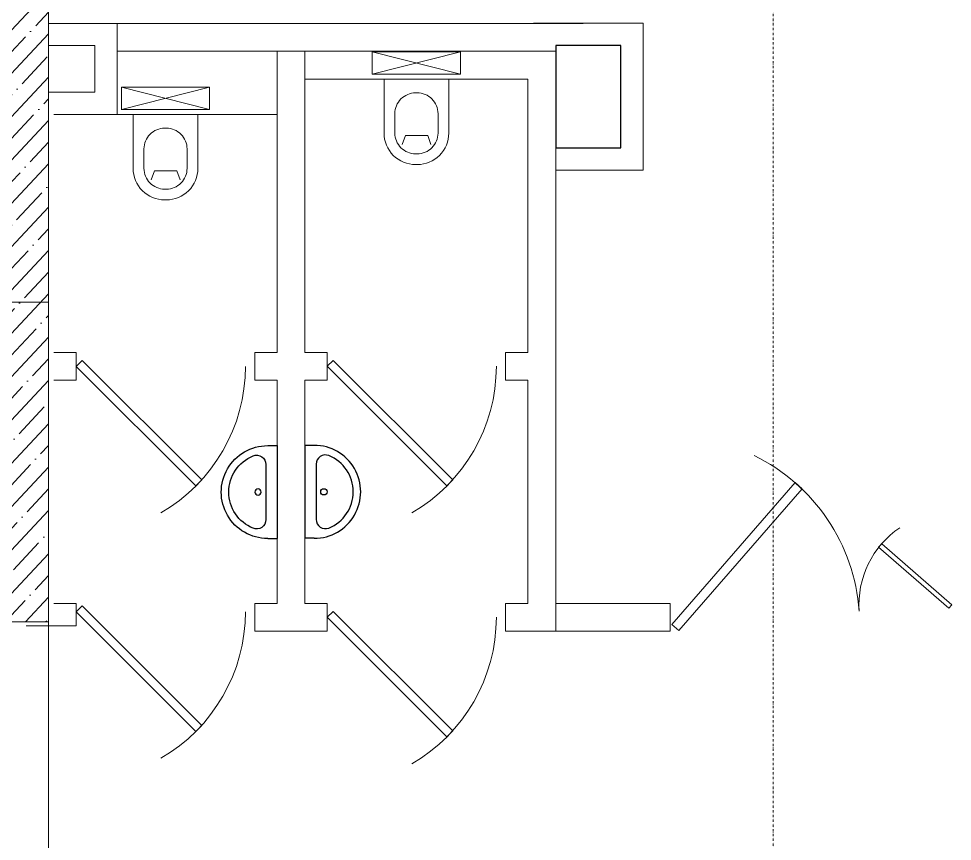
# Model space of a CAD drawing. Header units: millimetres. Extents: x -798 to 124478, y -405 to 121556.
# Drawn here: x 16618 to 21641, y 87449 to 91874 of the extents above; entities that cross this region are included whole.
import ezdxf

# ---------------------------------------------------------------- set-up
doc = ezdxf.new("R2010")
doc.units = ezdxf.units.MM
doc.linetypes.add('CENTER', pattern=[2, 1.25, -0.25, 0.25, -0.25])
doc.linetypes.add('Strichpunkt', pattern=[25.4, 12.7, -6.35, 0, -6.35])
for name, color, linetype, lineweight in [('A-AXES', 40, 'CENTER', 5), ('A-Hatch', 253, 'Continuous', 9), ('A-WALL-BRC', 30, 'Continuous', 13), ('A-WALL-BRCK', 5, 'Continuous', 9), ('A-WALL-CONC', 4, 'Continuous', 13), ('concreet', 5, 'Continuous', 15), ('TC-EQUIPMENT', 251, 'Continuous', 0)]:
    doc.layers.add(name, color=color, linetype=linetype, lineweight=lineweight)
doc.layers.add('A-STAIRS', color=31, linetype='Continuous')
doc.layers.add('A-ЭСКИЗ', color=250, linetype='Continuous')

# ---------------------------------------------------------------- blocks, each defined once
blk = doc.blocks.new('DOOR151')
at = {"layer": 'A-WALL-CONC', "ltscale": 4}
for points in [[(-1510, 0), (-1156.4, -353.6), (-1138.8, -335.9), (-1492.3, 17.7)], [(0, 0), (-714.2, -714.2), (-749.9, -678.5), (-35.7, 35.7)]]:
    blk.add_lwpolyline(points, close=True, dxfattribs=at)
for centre, radius, start, end in [((-1510, 0), 500, 300, 0), ((0, 0), 1010, 180, 240)]:
    blk.add_arc(centre, radius, start, end, dxfattribs=at)
blk = doc.blocks.new('UM')
at = {"linetype": 'Continuous'}
for p, q in [((101.7, 60), (398.3, 60)), ((0, 50), (0, 0)), ((0, 0), (500, 0)), ((500, 50), (500, 0))]:
    blk.add_line(p, q, dxfattribs=at)
blk.add_circle((250, 102), 16.9, dxfattribs=at)
for centre, radius, start, end in [((250, 50), 250, 360, 180), ((250, 50), 210, 22.0243, 157.9757), ((101.7, 110), 50, 157.9757, 270), ((398.3, 110), 50, 270, 22.0243)]:
    blk.add_arc(centre, radius, start, end, dxfattribs=at)
blk = doc.blocks.new('ooooooooi')
at = {"layer": 'TC-EQUIPMENT'}
for p, q in [((1480648.6, -1927232.4), (1480648.6, -1926757.4)), ((1480675.6, -1927169.2), (1480675.6, -1926820.7)), ((1480648.6, -1927231), (1480648.6, -1927233.8))]:
    blk.add_line(p, q, dxfattribs=at)
blk.add_lwpolyline([(1480528.6, -1926757.4), (1480648.6, -1926757.4), (1480528.6, -1927232.4), (1480528.6, -1926757.4), (1480648.6, -1927232.4), (1480528.6, -1927232.4)], close=True, dxfattribs=at)
blk.add_lwpolyline([(1480675.6, -1927169.2), (1480965.6, -1927169.2, 0.414214), (1481135.6, -1926999.2), (1481135.6, -1926990.7, 0.414214), (1480965.6, -1926820.7), (1480675.6, -1926820.7)], format="xyb", dxfattribs=at)
blk.add_lwpolyline([(1480749.8, -1926990.7), (1480749.8, -1926999.2, 0.414214), (1480861.6, -1927111), (1480965.6, -1927111, 0.414214), (1481077.4, -1926999.2), (1481077.4, -1926990.7, 0.414214), (1480965.6, -1926878.8), (1480861.6, -1926878.8, 0.414214)], format="xyb", close=True, dxfattribs=at)
blk.add_lwpolyline([(1481027, -1926916.8), (1480978.7, -1926933.9), (1480978.7, -1927054.4), (1481027, -1927071.5)], dxfattribs=at)
blk = doc.blocks.new('оси 2')
at = {"layer": 'A-AXES', "linetype": 'Strichpunkt', "transparency": 33554687}
blk.add_line((2180096.7, -2332747.9), (2180096.7, -2402262.2), dxfattribs=at)

msp = doc.modelspace()

# ---------------------------------------------------------------- hatches: boundary and pattern name
at = {"layer": 'A-Hatch'}
h = msp.add_hatch(dxfattribs=at)
h.set_pattern_fill('ANSI35', color=256, scale=25, angle=-177.9339, style=0)
h.set_pattern_definition([(227.066067, (-92934.37, -575688.18), (116.227165, -108.13329), []), (227.066067, (-93046.55, -575692.23), (116.227165, -108.13329), [198.4375, -39.6875, 0, -39.6875])])
h.paths.add_polyline_path([(16777.6, 95698.6), (16777.6, 88628.6), (16577.7, 88628.6), (16577.6, 95498.6), (12277.6, 95498.6), (12277.6, 94148.6), (12077.6, 94148.6), (12077.6, 95698.3)])

# ---------------------------------------------------------------- linework, layer by layer
at = {"layer": 'A-WALL-BRCK'}
for p, q in [((16902.6, 91848.5), (19655.3, 91848.5)), ((19507.6, 88578.6), (19507.6, 91728.6)), ((17147.6, 91698.5), (19507.6, 91698.5)), ((18007.6, 90078.5), (18007.6, 91698.5)), ((18157.6, 90078.6), (18157.6, 91698.5)), ((19357.6, 91548.5), (18157.6, 91548.5)), ((19357.6, 90078.6), (19357.6, 91548.5)), ((18007.6, 91358.5), (16807.6, 91358.5)), ((16807.6, 90078.5), (16927.6, 90078.5)), ((16927.6, 90078.5), (16927.6, 89928.5)), ((17887.6, 90078.5), (18007.6, 90078.5)), ((17887.6, 90078.5), (17887.6, 89928.5)), ((18157.6, 90078.6), (18277.6, 90078.6)), ((18277.6, 90078.6), (18277.6, 89928.6)), ((19237.6, 90078.6), (19357.6, 90078.6)), ((19237.6, 90078.6), (19237.6, 89928.6)), ((16927.6, 89928.5), (16807.6, 89928.5)), ((18007.6, 89928.5), (17887.6, 89928.5)), ((18007.6, 89928.5), (18007.6, 88728.5)), ((18277.6, 89928.6), (18157.6, 89928.6)), ((18157.6, 88728.6), (18157.6, 89928.6)), ((19357.6, 89928.6), (19237.6, 89928.6)), ((19357.6, 89928.6), (19357.6, 88728.6)), ((18157.6, 89420.2), (18157.6, 89578.6)), ((16807.6, 88728.5), (16927.6, 88728.5)), ((16927.6, 88728.5), (16927.6, 88608.6)), ((17887.6, 88728.5), (18007.6, 88728.5)), ((17887.6, 88728.5), (17887.6, 88578.5)), ((18157.6, 88728.6), (18277.6, 88728.6)), ((18277.6, 88728.6), (18277.6, 88578.6)), ((19237.6, 88728.6), (19357.6, 88728.6)), ((19237.6, 88728.6), (19237.6, 88578.6)), ((19507.6, 88728.5), (20122.6, 88728.5)), ((20122.6, 88728.5), (20122.6, 88578.5)), ((16657.6, 88608.6), (16927.6, 88608.6)), ((17887.6, 88578.5), (18157.6, 88578.5)), ((18007.6, 88578.6), (18277.6, 88578.6)), ((18157.6, 88578.5), (18157.6, 88578.6)), ((19237.6, 88578.6), (19507.6, 88578.6)), ((19372.6, 88578.5), (20122.6, 88578.5))]:
    msp.add_line(p, q, dxfattribs=at)
at = {"layer": 'A-WALL-BRCK', "ltscale": 5, "transparency": 33554687}
for points in [[(16777.6, 91848.5), (17147.6, 91848.5), (17147.6, 91358.5), (16938.2, 91358.5)], [(19387.6, 91848.5), (19387.6, 91848.6), (19977.6, 91848.6), (19977.6, 91058.6), (19507.6, 91058.6)]]:
    msp.add_lwpolyline(points, dxfattribs=at)
for points in [[(16777.6, 91478.5), (16777.6, 91728.5), (17027.6, 91728.5), (17027.6, 91478.5)], [(19507.6, 91728.6), (19857.6, 91728.6), (19857.6, 91178.6), (19507.6, 91178.6)]]:
    msp.add_lwpolyline(points, close=True, dxfattribs=at)
at = {"layer": 'A-WALL-CONC', "ltscale": 4}
for points in [[(16927.6, 90003.5), (17571, 89360.1), (17603.2, 89392.2), (16959.8, 90035.7)], [(18277.6, 90003.6), (18921, 89360.1), (18953.2, 89392.3), (18309.8, 90035.8)], [(16927.6, 88683.6), (17571, 88040.2), (17603.2, 88072.3), (16959.8, 88715.8)], [(18277.6, 88653.6), (18921, 88010.1), (18953.2, 88042.3), (18309.8, 88685.7)]]:
    msp.add_lwpolyline(points, close=True, dxfattribs=at)
for centre in [(16927.6, 90003.5), (18277.6, 90003.6), (16927.6, 88683.6), (18277.6, 88653.6)]:
    msp.add_arc(centre, 910, 300, 0, dxfattribs=at)
at = {"layer": 'A-ЭСКИЗ', "ltscale": 5, "transparency": 33554687}
msp.add_lwpolyline([(19857.6, 91728.6), (19507.6, 91728.6), (19507.6, 91178.6), (19857.6, 91178.6)], close=True, dxfattribs=at)
at = {"layer": 'concreet'}
for p, q in [((16577.6, 90348.6), (16777.6, 90348.6)), ((16577.6, 88628.6), (16777.6, 88628.6))]:
    msp.add_line(p, q, dxfattribs=at)
at = {"layer": 'concreet', "transparency": 33554687}
msp.add_lwpolyline([(16777.6, 88628.6), (16777.6, 95698.6), (16577.6, 95698.6)], dxfattribs=at)
at = {"layer": 'concreet', "lineweight": 13}
msp.add_lwpolyline([(16577.6, 88628.6), (16777.6, 88628.6), (16777.6, 86178.6), (16577.6, 86178.6)], close=True, dxfattribs=at)

# ---------------------------------------------------------------- block references
msp.add_blockref('оси 2', (-2159419.1, 2433624.2))
at = {"rotation": 269.9999999999999}
for p in [(1945752.5, 1572224.2), (1944402.5, 1572034.2)]:
    msp.add_blockref('ooooooooi', p, dxfattribs=at)
at = {"layer": 'A-STAIRS', "xscale": -1, "rotation": 89.99849138196679}
msp.add_blockref('UM', (18007.6, 89577.2), dxfattribs=at)
at = {"layer": 'A-STAIRS', "rotation": 270.0015086180331}
msp.add_blockref('UM', (18157.6, 89578.6), dxfattribs=at)
at = {"layer": 'A-WALL-BRC', "rotation": 184.0117377902431}
msp.add_blockref('DOOR151', (20131.9, 88615.5), dxfattribs=at)

doc.saveas('drawing.dxf')
